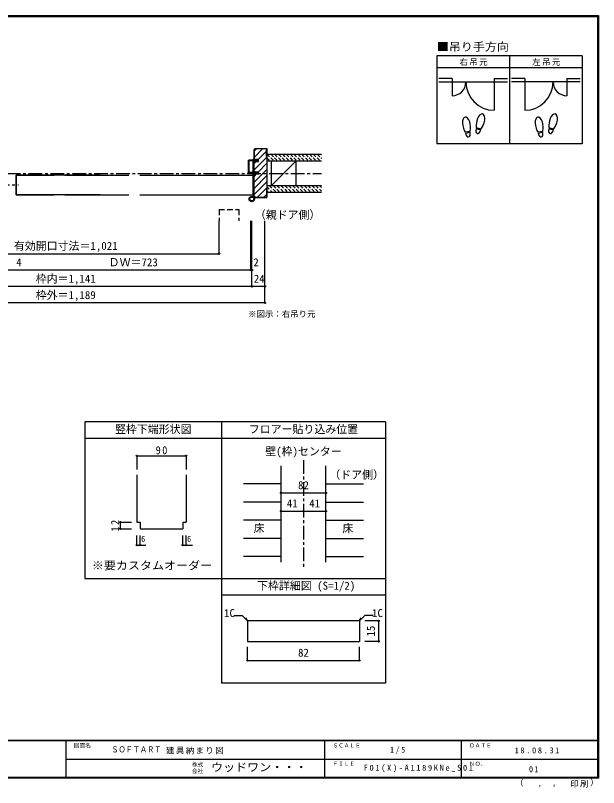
# Model space of a CAD drawing. Units: millimetres at full size, sheet at 1:5, with parts at other scales. Extents: x -973 to 977, y -718 to 696.
# Drawn here: x -91 to 977, y -718 to 696 of the extents above; entities that cross this region are included whole.
import ezdxf
from ezdxf.enums import TextEntityAlignment as Align

# ---------------------------------------------------------------- set-up
doc = ezdxf.new("R2010")
doc.units = ezdxf.units.MM
doc.header["$LTSCALE"] = 5
doc.header["$PDMODE"] = 32
doc.header["$PDSIZE"] = 2.5
for name, pattern in [('CHAIN1', [8, 5, -1, 1, -1]), ('DASHED1', [1.8, 1.2, -0.6]), ('DASHED2', [3, 2, -1])]:
    doc.linetypes.add(name, pattern=pattern)
for name, color, linetype in [('0-0_補助線', 7, 'Continuous'), ('0-1_通り芯', 4, 'CHAIN1'), ('0-3_仕上げ', 2, 'Continuous'), ('0-4_枠', 3, 'Continuous'), ('0-6_扉', 6, 'Continuous'), ('0-8_戸当り', 3, 'Continuous'), ('0-A_文字', 3, 'Continuous'), ('0-B_寸法', 7, 'Continuous'), ('0-C_ハッチ', 4, 'DASHED1'), ('1-4_枠', 3, 'Continuous'), ('1-B_寸法', 4, 'Continuous'), ('F-0_補助線', 7, 'Continuous'), ('F-1_枠', 6, 'Continuous'), ('F-A_文字', 7, 'Continuous')]:
    doc.layers.add(name, color=color, linetype=linetype)
doc.styles.add('HGP明朝B', font='')
doc.styles.add('ＭＳ ゴシック', font='')
doc.styles.get('HGP明朝B').set_extended_font_data('HGP明朝B')
doc.styles.get('ＭＳ ゴシック').set_extended_font_data('MS Gothic')

# ---------------------------------------------------------------- blocks, each defined once
blk = doc.blocks.new('01')
at = {"layer": '0-0_補助線'}
for p, q in [((-14.5, 0.346), (-14.5, -0.449)), ((-14.3, 0.346), (-14.3, -0.449)), ((-12.045, -0.049), (-14.178, 0.444)), ((-12, 0.146), (-14.133, 0.639)), ((-11.475, 5.146), (-12.298, 4.504)), ((-12.175, 4.146), (-11.475, 4.146)), ((-12.045, -0.049), (-11.993, 0.145)), ((-11.475, 0.146), (-12, 0.146)), ((-11.475, 7.146), (-11.475, 5.146)), ((-11.475, 4.146), (-11.475, 0.146)), ((-10.68, 7.55), (-9.257, 6.508)), ((-9.375, 6.146), (-10.075, 6.146)), ((-10.075, 3.146), (-10.075, 6.146)), ((-10.075, 3.146), (-9.252, 2.504)), ((-9.375, 2.146), (-10.075, 2.146)), ((-10.075, 0.146), (-10.075, 2.146)), ((-10.075, 0.146), (10.075, 0.146)), ((10.075, 3.146), (9.252, 2.504)), ((10.68, 7.55), (9.257, 6.508)), ((9.375, 6.146), (10.075, 6.146)), ((9.375, 2.146), (10.075, 2.146)), ((10.075, 3.146), (10.075, 6.146)), ((10.075, 0.146), (10.075, 2.146)), ((11.475, 7.146), (11.475, 5.146)), ((11.475, 5.146), (12.298, 4.504)), ((12.175, 4.146), (11.475, 4.146)), ((11.475, 4.146), (11.475, 0.146)), ((11.475, 0.146), (12, 0.146)), ((12.045, -0.049), (11.993, 0.145)), ((12, 0.146), (14.133, 0.639)), ((12.045, -0.049), (14.178, 0.444)), ((14.3, 0.346), (14.3, -0.449)), ((14.5, 0.346), (14.5, -0.449)), ((-14.265, -0.741), (-12.235, -1.196)), ((-14.222, -0.546), (-12.191, -1.001)), ((-12, -1.488), (-12, -8.854)), ((-11.8, -1.488), (-11.8, -8.854)), ((-11, -9.654), (11, -9.654)), ((11, -9.854), (-11, -9.854)), ((-10.6, -1.554), (-10.6, -8.154)), ((-10.3, -1.254), (10.3, -1.254)), ((-10.3, -8.454), (10.3, -8.454)), ((10.6, -1.554), (10.6, -8.154)), ((11.8, -1.488), (11.8, -8.854)), ((12, -1.488), (12, -8.854)), ((14.222, -0.546), (12.191, -1.001)), ((14.265, -0.741), (12.235, -1.196))]:
    blk.add_line(p, q, dxfattribs=at)
for centre, radius, start, end in [((-14.2, 0.346), 0.3, 77.00048, 180), ((-14.2, 0.346), 0.1, 77.00048, 180), ((-12.175, 4.346), 0.2, 127.96957, 270), ((-10.975, 7.146), 0.5, 53.78053, 180), ((-9.375, 6.346), 0.2, 270, 53.78053), ((-9.375, 2.346), 0.2, 270, 52.03043), ((9.375, 6.346), 0.2, 126.21947, 270), ((9.375, 2.346), 0.2, 127.96957, 270), ((10.975, 7.146), 0.5, 0, 126.21947), ((12.175, 4.346), 0.2, 270, 52.03043), ((14.2, 0.346), 0.3, 0, 102.99952), ((14.2, 0.346), 0.1, 0, 102.99952), ((-14.2, -0.449), 0.3, 180, 257.3929), ((-14.2, -0.449), 0.1, 180, 257.3929), ((-12.3, -1.488), 0.3, 0, 76.0718), ((-12.3, -1.488), 0.5, 0, 76.0718), ((-11, -8.854), 1, 180, 270), ((-11, -8.854), 0.8, 180, 270), ((-10.3, -1.554), 0.3, 90, 180), ((-10.3, -8.154), 0.3, 180, 270), ((10.3, -1.554), 0.3, 0, 90), ((10.3, -8.154), 0.3, 270, 0), ((11, -8.854), 1, 270, 0), ((11, -8.854), 0.8, 270, 0), ((12.3, -1.488), 0.5, 103.9282, 180), ((12.3, -1.488), 0.3, 103.9282, 180), ((14.2, -0.449), 0.1, 282.6071, 0), ((14.2, -0.449), 0.3, 282.6071, 0)]:
    blk.add_arc(centre, radius, start, end, dxfattribs=at)

msp = doc.modelspace()

# ---------------------------------------------------------------- linework, layer by layer
at = {"layer": '0-0_補助線', "color": 4}
for p, q in [((131.653, -273.795), (131.653, -256.028)), ((137.653, -273.795), (137.653, -256.028)), ((215.653, -273.795), (215.653, -256.028)), ((221.653, -273.795), (221.653, -256.028)), ((131.653, -273.795), (148.178, -273.795)), ((215.653, -273.795), (233.25, -273.795))]:
    msp.add_line(p, q, dxfattribs=at)
at = {"layer": '0-0_補助線'}
for radius in [5, 3.5]:
    msp.add_circle((342.025, 359.783), radius, dxfattribs=at)
for p in [(131.653, -273.795), (137.653, -273.795), (215.653, -273.795), (221.653, -273.795)]:
    msp.add_point(p, dxfattribs=at)
at = {"layer": '0-1_通り芯'}
for p, q in [((-466.347, 406.5), (469.653, 406.5)), ((436.653, -118.5), (436.653, -315.007))]:
    msp.add_line(p, q, dxfattribs=at)
at = {"layer": '0-1_通り芯', "color": 7}
msp.add_line((-126.419, 385.5), (-84.633, 385.5), dxfattribs=at)
at = {"layer": '0-3_仕上げ'}
for p, q in [((469.653, 441.5), (369.653, 441.5)), ((469.653, 429), (369.653, 429)), ((469.653, 384), (369.653, 384)), ((469.653, 371.5), (369.653, 371.5))]:
    msp.add_line(p, q, dxfattribs=at)
at = {"layer": '0-3_仕上げ', "color": 3}
for p, q in [((377.653, 429), (377.653, 384)), ((422.653, 429), (422.653, 384))]:
    msp.add_line(p, q, dxfattribs=at)
at = {"layer": '0-3_仕上げ', "color": 7}
msp.add_line((422.653, 429), (377.653, 384), dxfattribs=at)
at = {"layer": '0-3_仕上げ', "color": 4}
for p, q in [((395.653, -161.801), (326.653, -161.801)), ((477.653, -161.801), (546.653, -161.801)), ((395.653, -195.103), (326.653, -195.103)), ((477.653, -195.103), (546.653, -195.103)), ((395.653, -228.404), (326.653, -228.404)), ((477.653, -228.404), (546.653, -228.404)), ((395.653, -261.706), (326.653, -261.706)), ((477.653, -261.706), (546.653, -261.706)), ((395.653, -295.007), (326.653, -295.007)), ((477.653, -295.007), (546.653, -295.007))]:
    msp.add_line(p, q, dxfattribs=at)
at = {"layer": '0-4_枠'}
for p, q in [((348.481, 452.5), (345.653, 449.672)), ((345.653, 449.672), (345.653, 432)), ((348.689, 452), (346.153, 449.464)), ((346.153, 449.464), (346.153, 432)), ((348.689, 452), (369.153, 452)), ((369.153, 437.5), (369.153, 452)), ((354.153, 432), (345.653, 432)), ((354.153, 432), (345.653, 432)), ((345.653, 409.7), (345.653, 428.3)), ((345.653, 428.3), (354.153, 428.3)), ((345.653, 409.7), (345.653, 428.3)), ((345.653, 428.3), (354.153, 428.3)), ((346.153, 409.7), (346.153, 428.3)), ((346.153, 409.7), (346.153, 428.3)), ((354.153, 428.3), (354.153, 432)), ((354.153, 428.3), (354.153, 432)), ((369.153, 437.5), (369.653, 437.5)), ((345.653, 409.7), (354.153, 409.7)), ((345.653, 409.7), (354.153, 409.7)), ((345.653, 365.328), (345.653, 406)), ((345.653, 406), (354.153, 406)), ((345.653, 406), (354.153, 406)), ((346.153, 365.536), (346.153, 406)), ((354.153, 406), (354.153, 409.7)), ((354.153, 406), (354.153, 409.7)), ((369.153, 377.5), (369.153, 363)), ((369.153, 377.5), (369.653, 377.5)), ((346.153, 365.536), (348.689, 363)), ((348.689, 363), (369.153, 363)), ((395.653, -305.007), (395.653, -128.5)), ((477.653, -305.007), (477.653, -128.5)), ((131.653, -145.266), (131.653, -231.925)), ((221.653, -145.266), (221.653, -231.925)), ((131.653, -231.925), (137.653, -231.925)), ((137.653, -231.925), (137.653, -243.925)), ((215.653, -231.925), (221.653, -231.925)), ((215.653, -231.925), (215.653, -243.925)), ((137.653, -243.925), (215.653, -243.925))]:
    msp.add_line(p, q, dxfattribs=at)
for points in [[(348.481, 452.5), (369.653, 452.5), (369.653, 362.5)], [(345.653, 365.328), (348.481, 362.5), (369.653, 362.5)]]:
    msp.add_lwpolyline(points, dxfattribs=at)
at = {"layer": '0-6_扉'}
for p, q in [((-89.384, 403.5), (-89.384, 367.5)), ((64.616, 403.5), (-89.384, 403.5)), ((0.153, 403.5), (117.135, 403.5)), ((137.135, 403.5), (343.653, 403.5)), ((343.653, 403.5), (343.653, 367.5)), ((-89.384, 367.5), (-19.847, 367.5)), ((64.616, 367.5), (-89.384, 367.5)), ((0.153, 367.5), (117.135, 367.5)), ((137.135, 367.5), (343.653, 367.5))]:
    msp.add_line(p, q, dxfattribs=at)
at = {"layer": '0-6_扉', "linetype": 'DASHED2'}
msp.add_line((282.158, 340.381), (282.158, 319.657), dxfattribs=at)
at = {"layer": '0-6_扉'}
msp.add_lwpolyline([(-89.384, 367.5), (-89.384, 403.5), (-19.847, 403.5)], dxfattribs=at)
at = {"layer": '0-6_扉', "linetype": 'DASHED2'}
msp.add_lwpolyline([(282.158, 340.381), (318.158, 340.381), (318.158, 319.657)], dxfattribs=at)
at = {"layer": '0-8_戸当り', "color": 2}
for p, q in [((708.639, 580.308), (684.139, 580.308)), ((708.639, 580.308), (708.639, 548.808)), ((785.639, 580.308), (810.139, 580.308)), ((785.639, 580.308), (785.639, 522.208)), ((841.639, 580.308), (817.139, 580.308)), ((841.639, 580.308), (841.639, 522.208)), ((918.639, 580.308), (943.139, 580.308)), ((918.639, 580.308), (918.639, 548.808)), ((684.139, 574.008), (810.139, 574.008)), ((943.139, 574.008), (817.139, 574.008))]:
    msp.add_line(p, q, dxfattribs=at)
at = {"layer": '0-8_戸当り'}
for p, q in [((741.457, 483.378), (732.811, 481.853)), ((741.822, 481.31), (733.175, 479.785)), ((760.924, 485.706), (752.444, 487.978)), ((761.468, 487.735), (752.987, 490.007)), ((874.457, 483.378), (865.811, 481.853)), ((874.822, 481.31), (866.175, 479.785)), ((893.924, 485.706), (885.444, 487.978)), ((894.468, 487.735), (885.987, 490.007))]:
    msp.add_line(p, q, dxfattribs=at)
at = {"layer": '0-8_戸当り', "color": 2}
for centre, radius, start, end in [((708.639, 574.008), 25.2, 270, 0), ((785.639, 574.008), 51.8, 180, 270), ((841.639, 574.008), 51.8, 270, 0), ((918.639, 574.008), 25.2, 180, 270)]:
    msp.add_arc(centre, radius, start, end, dxfattribs=at)
at = {"layer": '0-8_戸当り'}
for centre, major_axis, ratio, start_param, end_param in [((734.795, 495.877), (-2.445, 13.867), 0.5, 4.34059143, 8.22577918), ((760.713, 501.878), (3.644, 13.601), 0.5, 4.34059143, 8.22577918), ((867.795, 495.877), (-2.445, 13.867), 0.5, 4.34059143, 8.22577918), ((893.713, 501.878), (3.644, 13.601), 0.5, 4.34059143, 8.22577918), ((760.609, 501.489), (4.416, 16.48), 0.4, 1.85063327, 2.44287679), ((760.609, 501.489), (4.416, 16.48), 0.4, 3.84030852, 4.43255203), ((893.609, 501.489), (4.416, 16.48), 0.4, 1.85063327, 2.44287679), ((893.609, 501.489), (4.416, 16.48), 0.4, 3.84030852, 4.43255203), ((734.865, 495.481), (-2.963, 16.802), 0.4, 1.85063327, 2.44287679), ((737.498, 480.548), (-1.27, 7.205), 0.6, 1.57079633, 4.71238898), ((734.865, 495.481), (-2.963, 16.802), 0.4, 3.84030852, 4.43255203), ((756.684, 486.842), (1.894, 7.067), 0.6, 1.57079633, 4.71238898), ((867.865, 495.481), (-2.963, 16.802), 0.4, 1.85063327, 2.44287679), ((870.498, 480.548), (-1.27, 7.205), 0.6, 1.57079633, 4.71238898), ((867.865, 495.481), (-2.963, 16.802), 0.4, 3.84030852, 4.43255203), ((889.684, 486.842), (1.894, 7.067), 0.6, 1.57079633, 4.71238898)]:
    msp.add_ellipse(centre, major_axis=major_axis, ratio=ratio, start_param=start_param, end_param=end_param, dxfattribs=at)
at = {"layer": '0-A_文字'}
for p, q in [((680.639, 621.667), (680.639, 460.667)), ((946.639, 621.667), (680.639, 621.667)), ((813.639, 621.667), (813.639, 460.667)), ((680.639, 600.667), (946.639, 600.667)), ((36.653, -48.5), (36.653, -335.007)), ((286.653, -48.5), (36.653, -48.5)), ((586.653, -48.5), (286.653, -48.5)), ((586.653, -48.5), (586.653, -526.5)), ((286.653, -78.5), (36.653, -78.5)), ((586.653, -78.5), (286.653, -78.5)), ((36.653, -335.007), (286.653, -335.007)), ((286.653, -335.007), (586.653, -335.007)), ((286.653, -365.007), (586.653, -365.007)), ((586.653, -526.5), (286.653, -526.5))]:
    msp.add_line(p, q, dxfattribs=at)
for points in [[(946.639, 621.667), (946.639, 460.667), (680.639, 460.667)], [(286.653, -48.5), (286.653, -335.007), (286.653, -526.5)]]:
    msp.add_lwpolyline(points, dxfattribs=at)
at = {"layer": '0-B_寸法', "color": 4}
for p, q in [((282.158, 259.657), (282.158, 319.657)), ((340.153, 229.657), (340.153, 319.657)), ((342.153, 199.657), (342.153, 319.657)), ((366.153, 169.657), (366.153, 319.657)), ((-281.852, 259.657), (282.158, 259.657)), ((342.153, 229.657), (-342.847, 229.657)), ((366.153, 199.657), (-366.847, 199.657)), ((366.153, 169.657), (-366.847, 169.657)), ((131.653, -110.266), (221.653, -110.266)), ((131.653, -110.266), (131.653, -135.266)), ((221.653, -110.266), (221.653, -135.266)), ((395.653, -178.452), (477.653, -178.452)), ((395.653, -211.753), (477.653, -211.753)), ((101.653, -231.925), (121.653, -231.925)), ((101.653, -243.925), (101.653, -231.925)), ((101.653, -243.925), (121.653, -243.925))]:
    msp.add_line(p, q, dxfattribs=at)
at = {"layer": '0-B_寸法'}
for p in [(282.158, 259.657), (340.153, 229.657), (342.153, 229.657), (342.153, 199.657), (366.153, 199.657), (366.153, 169.657), (131.653, -110.266), (221.653, -110.266), (395.653, -178.452), (477.653, -178.452), (395.653, -211.753), (436.653, -211.753), (477.653, -211.753), (101.653, -231.925), (101.653, -243.925)]:
    msp.add_point(p, dxfattribs=at)
at = {"layer": '0-C_ハッチ', "linetype": 'Continuous'}
for p, q in [((351.055, 452), (346.153, 447.098)), ((362.369, 452), (346.153, 435.784)), ((369.153, 447.47), (353.682, 432)), ((369.653, 436.657), (346.153, 413.157)), ((349.982, 428.3), (346.153, 424.47)), ((349.982, 428.3), (346.153, 424.47)), ((369.653, 425.342), (354.01, 409.7)), ((369.653, 414.029), (346.153, 390.529)), ((350.31, 406), (346.153, 401.843)), ((350.31, 406), (346.153, 401.843)), ((369.653, 402.716), (346.153, 379.216)), ((369.653, 391.402), (346.153, 367.902)), ((369.653, 380.088), (352.565, 363)), ((369.153, 368.275), (363.878, 363))]:
    msp.add_line(p, q, dxfattribs=at)
at = {"layer": '0-C_ハッチ'}
for p, q in [((370.26, 441.5), (382.76, 429)), ((377.331, 441.5), (389.831, 429)), ((384.402, 441.5), (396.902, 429)), ((391.474, 441.5), (403.974, 429)), ((398.545, 441.5), (411.045, 429)), ((405.616, 441.5), (418.116, 429)), ((412.687, 441.5), (425.187, 429)), ((419.758, 441.5), (432.258, 429)), ((426.829, 441.5), (439.329, 429)), ((433.9, 441.5), (446.4, 429)), ((440.971, 441.5), (453.471, 429)), ((448.042, 441.5), (460.542, 429)), ((455.113, 441.5), (467.613, 429)), ((462.184, 441.5), (469.653, 434.031)), ((469.255, 441.5), (469.653, 441.102)), ((369.653, 435.036), (375.689, 429)), ((369.653, 381.899), (380.052, 371.5)), ((374.623, 384), (387.123, 371.5)), ((381.694, 384), (394.194, 371.5)), ((388.765, 384), (401.265, 371.5)), ((395.836, 384), (408.336, 371.5)), ((402.908, 384), (415.408, 371.5)), ((409.979, 384), (422.479, 371.5)), ((417.05, 384), (429.55, 371.5)), ((424.121, 384), (436.621, 371.5)), ((431.192, 384), (443.692, 371.5)), ((438.263, 384), (450.763, 371.5)), ((445.334, 384), (457.834, 371.5)), ((452.405, 384), (464.905, 371.5)), ((459.476, 384), (469.653, 373.823)), ((466.547, 384), (469.653, 380.894)), ((369.653, 374.828), (372.981, 371.5))]:
    msp.add_line(p, q, dxfattribs=at)
at = {"layer": '1-4_枠'}
for p, q in [((334.86, -412.601), (334.153, -413.308)), ((334.153, -413.308), (334.153, -450.101)), ((538.446, -412.601), (334.86, -412.601)), ((538.446, -412.601), (539.153, -413.308)), ((539.153, -413.308), (539.153, -450.101)), ((334.153, -450.101), (539.153, -450.101))]:
    msp.add_line(p, q, dxfattribs=at)
at = {"layer": '1-B_寸法'}
for p, q in [((309.347, -402.601), (324.153, -402.601)), ((334.507, -412.955), (324.153, -402.601)), ((334.507, -412.955), (331.235, -407.287)), ((538.799, -412.955), (549.153, -402.601)), ((538.799, -412.955), (542.071, -407.287)), ((563.959, -402.601), (549.153, -402.601)), ((574.153, -412.601), (549.153, -412.601)), ((574.153, -412.601), (574.153, -450.101)), ((574.153, -450.101), (549.153, -450.101)), ((334.153, -485.101), (334.153, -460.101)), ((539.153, -485.101), (539.153, -460.101)), ((334.153, -485.101), (539.153, -485.101))]:
    msp.add_line(p, q, dxfattribs=at)
at = {"layer": '1-B_寸法', "color": 7}
for p in [(574.153, -412.601), (574.153, -450.101), (334.153, -485.101), (539.153, -485.101)]:
    msp.add_point(p, dxfattribs=at)
at = {"layer": 'F-1_枠'}
for p, q in [((-973.347, 695.833), (976.653, 695.833)), ((-973.347, 695), (976.653, 695)), ((-973.347, 694.167), (976.653, 694.167)), ((974.986, 695.833), (974.986, -700.833)), ((975.82, 695.833), (975.82, -700.833)), ((976.653, 695.833), (976.653, -700.833)), ((976.653, -631.667), (-973.347, -631.667)), ((976.653, -632.5), (-973.347, -632.5)), ((1.653, -632.5), (1.653, -699.167)), ((474.986, -632.5), (474.986, -699.167)), ((724.986, -632.5), (724.986, -699.167)), ((1.653, -665.833), (974.986, -665.834)), ((976.653, -699.167), (-973.347, -699.167)), ((976.653, -700), (-973.347, -700)), ((976.653, -700.833), (-973.347, -700.833))]:
    msp.add_line(p, q, dxfattribs=at)

# ---------------------------------------------------------------- block references
at = {"layer": '0-0_補助線', "xscale": -1, "rotation": 270}
msp.add_blockref('01', (345.507, 419), dxfattribs=at)

# ---------------------------------------------------------------- texts
at = {"layer": '0-0_補助線', "style": 'ＭＳ ゴシック'}
for p in [(139.546, -271.295), (223.546, -271.295)]:
    msp.add_text('6', height=11, dxfattribs=at).set_placement(p, align=Align.BOTTOM_LEFT)
at = {"layer": '0-0_補助線', "style": 'ＭＳ ゴシック', "width": 1.1}
msp.add_text('※要カスタムオーダー', height=14.66, dxfattribs=at).set_placement((49.403, -323.045), align=Align.BOTTOM_LEFT)
at = {"layer": '0-A_文字', "color": 7, "style": 'ＭＳ ゴシック', "width": 1.1}
msp.add_text('■吊り手方向', height=14.66, dxfattribs=at).set_placement((680.639, 626.667), align=Align.BOTTOM_LEFT)
at = {"layer": '0-A_文字', "color": 7, "style": 'ＭＳ ゴシック'}
for s, height, p in [('（親ドア側）', 14.66, (347.5, 319)), ('※図示：右吊り元', 11, (335.31, 140.3)), ('竪枠下端形状図', 14.66, (91.653, -73.5)), ('フロアー貼り込み位置', 14.66, (336.653, -73.5)), ('壁(枠)センター', 14.66, (366.653, -114.091)), ('（ドア側）', 14.66, (483.931, -156.835)), ('床', 14.66, (345.403, -255.055)), ('床', 14.66, (507.903, -255.055)), ('下枠詳細図 (S=1/2)', 14.66, (351.653, -360.007))]:
    msp.add_text(s, height=height, dxfattribs=at).set_placement(p, align=Align.BOTTOM_LEFT)
at = {"layer": '0-A_文字', "color": 7, "char_height": 11, "attachment_point": 7, "style": 'ＭＳ ゴシック'}
for s, insert in [('\\T1.17;右吊元', (722.139, 603.667)), ('\\T1.17;左吊元', (855.262, 603.667))]:
    msp.add_mtext(s, dxfattribs=dict(at, insert=insert))
at = {"layer": '0-B_寸法', "style": 'ＭＳ ゴシック'}
for s, p in [('有効開口寸法＝1,021', (-93.347, 262.157)), ('4', (-89.15, 232.157)), ('ＤＷ＝723', (80.135, 232.157)), ('2', (344.872, 232.157)), ('枠内＝1,141', (-53.347, 202.157)), ('24', (345.653, 202.157)), ('枠外＝1,189', (-53.347, 172.157)), ('82', (426.653, -175.952)), ('41', (406.153, -209.253)), ('41', (447.153, -209.253))]:
    msp.add_text(s, height=14.66, dxfattribs=at).set_placement(p, align=Align.BOTTOM_LEFT)
at = {"layer": '0-B_寸法', "insert": (166.028, -107.766), "char_height": 14.66, "attachment_point": 7, "style": 'ＭＳ ゴシック'}
msp.add_mtext('\\T1.27;\\W0.95;90', dxfattribs=at)
at = {"layer": '0-B_寸法', "insert": (99.153, -249.075), "char_height": 14.66, "attachment_point": 7, "rotation": 90, "style": 'ＭＳ ゴシック'}
msp.add_mtext('\\T1.27;\\W0.95;12', dxfattribs=at)
at = {"layer": '1-B_寸法', "color": 7, "style": 'ＭＳ ゴシック'}
for s, p in [('1C', (291.222, -410.101)), ('1C', (562.084, -410.101)), ('82', (426.653, -482.601))]:
    msp.add_text(s, height=14.66, dxfattribs=at).set_placement(p, align=Align.BOTTOM_LEFT)
msp.add_text('15', height=14.66, rotation=90, dxfattribs=at).set_placement((571.653, -441.351), align=Align.BOTTOM_LEFT)
at = {"layer": 'F-0_補助線', "style": 'HGP明朝B', "width": 0.85}
msp.add_text('ＳＯＦＴＡＲＴ', height=11, dxfattribs=at).set_placement((84.986, -656.798), align=Align.BOTTOM_LEFT)
at = {"layer": 'F-0_補助線', "insert": (185.035, -656.798), "char_height": 11, "attachment_point": 7, "style": 'ＭＳ ゴシック'}
msp.add_mtext('\\T1.17;建具納まり図', dxfattribs=at)
at = {"layer": 'F-A_文字', "style": 'ＭＳ ゴシック'}
for s, height, p in [('図面名', 7.331, (16.653, -646.667)), ('ＳＣＡＬＥ', 7.331, (489.986, -646.667)), ('ＤＡＴＥ', 7.331, (739.986, -646.667)), ('株式', 7.331, (232.486, -681.5)), ('ＦＩＬＥ', 7.331, (489.986, -680)), ('ＮＯ．', 7.331, (739.986, -680.001)), ('会社', 7.331, (232.486, -693.5)), ('（', 11, (823.992, -718.052)), ('）', 11, (961.387, -717.355)), (',', 11, (865.199, -718.052)), (',', 11, (891.686, -717.588))]:
    msp.add_text(s, height=height, dxfattribs=at).set_placement(p, align=Align.BOTTOM_LEFT)
at = {"layer": 'F-A_文字', "style": 'ＭＳ ゴシック', "width": 1.1}
msp.add_text('ウッドワン・・・', height=14.66, dxfattribs=at).set_placement((267.486, -692.5), align=Align.BOTTOM_LEFT)
at = {"layer": 'F-A_文字', "char_height": 11, "attachment_point": 7, "style": 'ＭＳ ゴシック'}
for s, insert in [('\\T1.38;\\W0.9;1/5', (594.986, -656.667)), ('\\T1.39;\\W0.85;18.08.31', (823.111, -655.417)), ('\\T1.4;\\W0.85;F01(X)-A1189KNe_S01', (546.861, -690.001)), ('\\T1.36;\\W0.9;01', (849.361, -690.001)), ('\\T1.17;印刷', (924.678, -717.82))]:
    msp.add_mtext(s, dxfattribs=dict(at, insert=insert))

doc.saveas('drawing.dxf')
